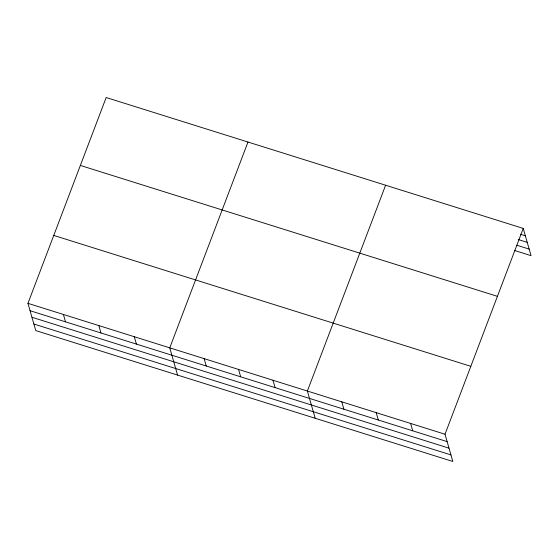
<?xml version="1.0" encoding="UTF-8"?>
<svg xmlns="http://www.w3.org/2000/svg" width="559" height="559" viewBox="0 0 559 559"><rect width="100%" height="100%" fill="white"/><g stroke="black" fill="none" stroke-linecap="round" stroke-linejoin="round"><path stroke-width="0.84" d="M523.238 228.421L445.013 434.238L452.825 461.475L35.762 330.579L27.95 303.341L106.175 97.525L523.238 228.421L531.05 255.659L514.664 250.516M247.979 142.028L169.754 347.845L177.559 375.082M385.612 185.225L307.38 391.041L315.192 418.279M520.443 234.256L525.355 235.8M518.221 239.525L527.235 242.354M516.879 245.247L529.17 249.104M80.363 165.443L497.426 296.34M53.762 235.423L470.825 366.32M27.95 303.341L445.013 434.238M30.067 310.713L447.13 441.617M31.947 317.267L449.01 448.171M33.882 324.024L450.945 454.921M410.606 423.442L412.717 430.814M376.2 412.64L378.31 420.019M341.787 401.844L343.904 409.216M272.974 380.246L275.091 387.618M238.567 369.443L240.684 376.822M204.161 358.647L206.271 366.019M134.3 336.721L136.417 344.099M98.852 325.597L100.962 332.968M63.398 314.465L65.515 321.844"/></g></svg>
